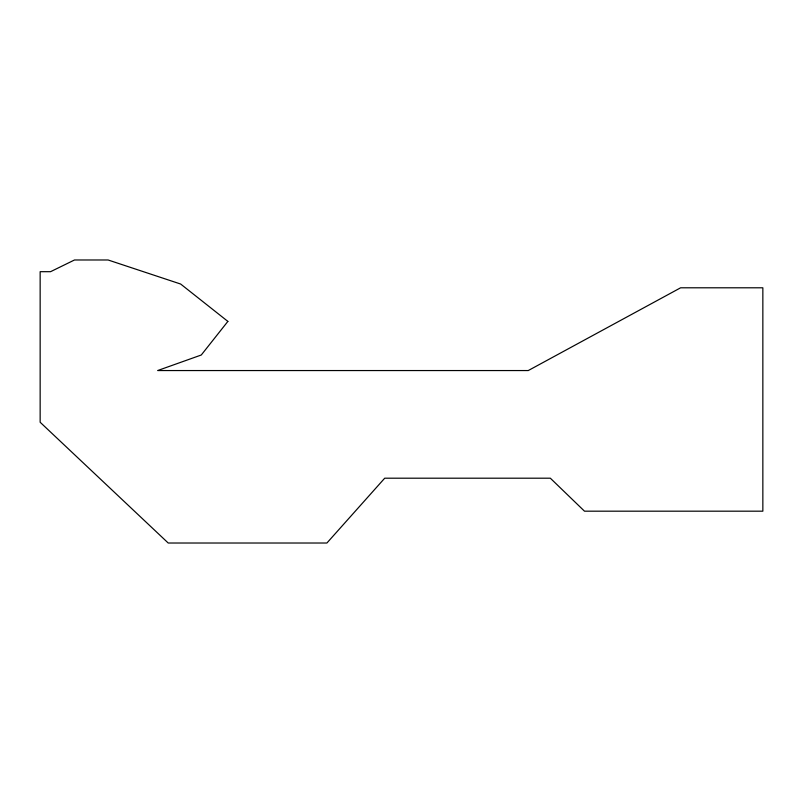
<?xml version="1.0" encoding="UTF-8"?>
<svg xmlns="http://www.w3.org/2000/svg" width="803" height="803" viewBox="0 0 803 803"><rect width="100%" height="100%" fill="white"/><g stroke="black" fill="none" stroke-linecap="round" stroke-linejoin="round"><path stroke-width="1.2" d="M227.871 321.401L201.272 355.006L157.639 370.554L528.254 370.554L680.623 287.795L762.85 287.795L762.85 511.18L584.494 511.18L550.336 478.197L384.717 478.197L326.901 543.019L168.228 543.019L40.15 422.248L40.15 271.685L50.569 271.685L74.498 259.981L108.084 259.981L180.645 284.031L227.871 321.401"/></g></svg>
